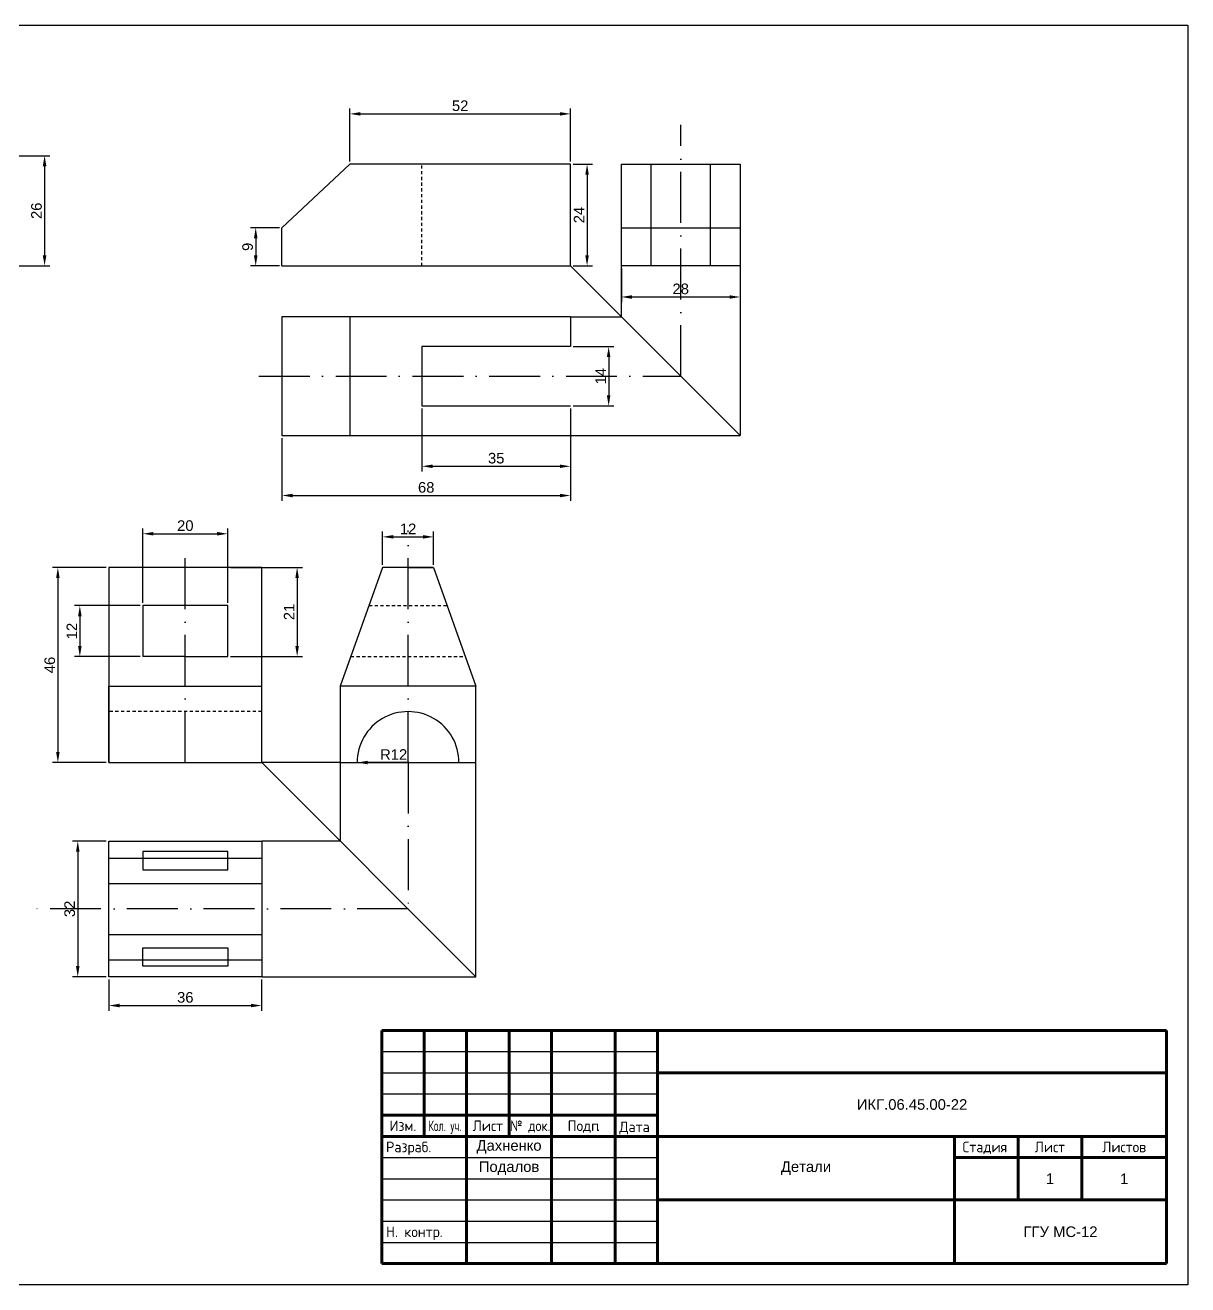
# Model space of a CAD drawing. Header units: millimetres. Extents: x 3163 to 3583, y 1799 to 2096.
# Drawn here: x 3308.5 to 3582.5, y 1799 to 2096 of the extents above; entities that cross this region are included whole.
import ezdxf
from ezdxf.enums import TextEntityAlignment as Align

# ---------------------------------------------------------------- set-up
doc = ezdxf.new("R2010")
doc.units = ezdxf.units.MM
doc.linetypes.add('ACAD_ISO10W100', pattern=[18, 12, -3, 0, -3])
doc.linetypes.add('JIS_02_0.7', pattern=[1.35, 0.75, -0.6])
doc.layers.add('контур', color=7, linetype='Continuous', lineweight=30)
for name, color, linetype in [('оси', 210, 'ACAD_ISO10W100'), ('проекционные', 50, 'Continuous'), ('размеры', 70, 'Continuous'), ('штриховые', 120, 'JIS_02_0.7')]:
    doc.layers.add(name, color=color, linetype=linetype)
doc.styles.add('GOST-2.304_Type-B', font='GOST Common.ttf')
doc.styles.get("Standard").update_dxf_attribs({"font": 'arial.ttf'})
doc.dimstyles.new('ISO-25', dxfattribs={"dimtxt": 2.5, "dimasz": 2.5, "dimexe": 1.25, "dimexo": 0.625, "dimtad": 1, "dimtxsty": 'Standard', "dimcen": 2.5, "dimadec": 0, "dimazin": 0, "dimtfac": 1, "dimtmove": 0, "dimatfit": 3, "dimfxl": 1, "dimarcsym": 0})

# ---------------------------------------------------------------- blocks, each defined once
blk = doc.blocks.new('ACAD_SPDS_TB_00')
at = {"linetype": 'Continuous', "lineweight": 60}
for p, q in [((-185, 55), (-185, 0)), ((-185, 55), (0, 55)), ((-175, 55), (-175, 30)), ((-165, 0), (-165, 55)), ((-155, 30), (-155, 55)), ((-145, 0), (-145, 55)), ((-130, 0), (-130, 55)), ((-120, 0), (-120, 55)), ((0, 55), (0, 0)), ((-120, 45), (0, 45)), ((-185, 35), (-120, 35)), ((-185, 30), (0, 30)), ((-50, 30), (-50, 0)), ((-35, 30), (-35, 15)), ((-20, 30), (-20, 15)), ((-50, 25), (0, 25)), ((-120, 15), (0, 15)), ((-185, 0), (0, 0))]:
    blk.add_line(p, q, dxfattribs=at)
at = {"linetype": 'Continuous', "lineweight": 25}
for p, q in [((-185, 50), (-120, 50)), ((-185, 45), (-120, 45)), ((-185, 40), (-120, 40)), ((-185, 25), (-120, 25)), ((-185, 20), (-120, 20)), ((-185, 15), (-120, 15)), ((-185, 10), (-120, 10)), ((-185, 5), (-120, 5))]:
    blk.add_line(p, q, dxfattribs=at)
at = {"style": 'GOST-2.304_Type-B'}
for s, p in [('Изм.', (-180, 31.25)), ('Лист', (-160, 31.25)), ('Подп', (-137.5, 31.25))]:
    blk.add_text(s, height=2.5, dxfattribs=at).set_placement(p, align=Align.CENTER)
at = {"style": 'GOST-2.304_Type-B', "width": 0.7}
blk.add_text('Кол. уч.', height=2.5, dxfattribs=at).set_placement((-174, 31.25))
at = {"style": 'GOST-2.304_Type-B', "width": 0.9}
blk.add_text('№ док.', height=2.5, dxfattribs=at).set_placement((-150, 31.25), align=Align.CENTER)
at = {"style": 'GOST-2.304_Type-B'}
for s, p in [('Дата', (-129, 31)), ('.', (-177.56, 31.25)), ('.', (-134.25, 31.25)), ('Разраб.', (-184, 26.25)), ('Стадия', (-48.12, 26.25)), ('Н. контр.', (-184, 6.25))]:
    blk.add_text(s, height=2.5, dxfattribs=at).set_placement(p)
blk.add_text('Лист', height=2.5, dxfattribs=at).set_placement((-27.5, 27.5), align=Align.MIDDLE_CENTER)
at = {"linetype": 'Continuous', "insert": (-10, 27.5), "char_height": 2.5, "width": 19, "attachment_point": 5, "style": 'GOST-2.304_Type-B'}
blk.add_mtext('Листов', dxfattribs=at)
at = {"style": 'GOST-2.304_Type-B', "flags": 8}
for tag, p in [('ИЗМ_4', (-180, 51)), ('КОЛ_УЧ4', (-170, 51)), ('ЛИСТ_ИЗМ4', (-160, 51)), ('N_ДОК_4', (-150, 51)), ('ИЗМ_3', (-180, 46)), ('КОЛ_УЧ3', (-170, 46)), ('ЛИСТ_ИЗМ3', (-160, 46)), ('N_ДОК_3', (-150, 46)), ('ИЗМ_2', (-180, 41)), ('КОЛ_УЧ2', (-170, 41)), ('ЛИСТ_ИЗМ2', (-160, 41)), ('N_ДОК_2', (-150, 41)), ('ИЗМ_1', (-180, 36)), ('КОЛ_УЧ1', (-170, 36)), ('ЛИСТ_ИЗМ1', (-160, 36)), ('N_ДОК_1', (-150, 36))]:
    blk.add_attdef(tag, text='', height=2.5, dxfattribs=at).set_placement(p, align=Align.CENTER)
at = {"style": 'GOST-2.304_Type-B', "width": 0.6, "flags": 8}
for tag, p in [('ИЗМ_4_ДАТА', (-125, 51)), ('ИЗМ_3_ДАТА', (-125, 46)), ('ИЗМ_2_ДАТА', (-125, 41)), ('ИЗМ_1_ДАТА', (-124.48, 36)), ('РАЗРАБ_ДАТА', (-125, 26)), ('ДОЛЖНОСТЬ_1_ДАТА', (-125, 21)), ('ДОЛЖНОСТЬ_2_ДАТА', (-125, 16)), ('ДОЛЖНОСТЬ_3_ДАТА', (-125, 11)), ('НКОНТР_ДАТА', (-125, 6)), ('ДОЛЖНОСТЬ_4_ДАТА', (-125, 1))]:
    blk.add_attdef(tag, text='', height=2.5, dxfattribs=at).set_placement(p, align=Align.CENTER)
at = {"lineweight": 30, "flags": 104}
for tag, height, p in [('ОБОЗНАЧЕНИЕ_ДОКУМЕНТА', 5, (-60, 50)), ('НАИМЕНОВАНИЕ_ОБЪЕКТА_СТРОИТЕЛЬСТВА', 3.5, (-60, 37.5)), ('НАИМЕНОВАНИЕ_ЗДАНИЯ_СООРУЖЕНИЯ', 3.5, (-85, 22.5)), ('НАИМЕНОВАНИЕ_ИЗОБРАЖЕНИЙ', 3.5, (-85, 7.5)), ('НАИМЕНОВАНИЕ_ПРЕДПРИЯТИЯ', 3.5, (-23.73, 7.5))]:
    blk.add_attdef(tag, text='', height=height, dxfattribs=at).set_placement(p, align=Align.MIDDLE_CENTER)
at = {"style": 'GOST-2.304_Type-B'}
for tag, p, flags in [('РАЗРАБ_ФИО', (-164.31, 26), 8), ('ДОЛЖНОСТЬ_1', (-184, 21), 8), ('ДОЛЖНОСТЬ_1_ФИО', (-164.31, 21), 8), ('ДОЛЖНОСТЬ_2', (-184, 16), 8), ('ДОЛЖНОСТЬ_2_ФИО', (-164.31, 16), 8), ('ДОЛЖНОСТЬ_3', (-184, 11), 8), ('ДОЛЖНОСТЬ_3_ФИО', (-164.31, 11), 8), ('НКОНТР_ФИО', (-164.31, 6), 8), ('ДОЛЖНОСТЬ_4', (-184, 1), 8), ('ДОЛЖНОСТЬ_4_ФИО', (-164.31, 1), 8), ('ИДЕНТИФИКАТОР_НАДПИСИ', (0, 0), 1)]:
    blk.add_attdef(tag, p, '', height=2.5, dxfattribs=dict(at, flags=flags))
at = {"style": 'GOST-2.304_Type-B', "flags": 8}
for tag, p in [('СТАДИЯ', (-42.77, 20)), ('ЛИСТ', (-27.77, 20)), ('ЛИСТОВ', (-10, 20))]:
    blk.add_attdef(tag, text='', height=2.5, dxfattribs=at).set_placement(p, align=Align.MIDDLE_CENTER)
blk = doc.blocks.new('*D9')
at = {"layer": 'Defpoints', "color": 0, "transparency": 16777216}
for p in [(3306.23, 2065.22), (3306.23, 2039.22), (3313.05, 2039.22)]:
    blk.add_point(p, dxfattribs=at)
at = {"layer": 'размеры', "color": 0, "lineweight": -2, "transparency": 16777216}
for p, q in [((3306.86, 2065.22), (3314.3, 2065.22)), ((3313.05, 2062.72), (3313.05, 2041.72)), ((3306.86, 2039.22), (3314.3, 2039.22))]:
    blk.add_line(p, q, dxfattribs=at)
at = {"layer": 'размеры', "color": 0, "transparency": 16777216}
for points in [[(3312.63, 2062.72), (3313.47, 2062.72), (3313.05, 2065.22)], [(3312.63, 2041.72), (3313.47, 2041.72), (3313.05, 2039.22)]]:
    blk.add_solid(points, dxfattribs=at)
at = {"layer": 'размеры', "color": 0, "transparency": 16777216, "insert": (3311.15, 2052.22), "char_height": 2.5, "attachment_point": 5, "rotation": 90}
blk.add_mtext('26', dxfattribs=at)
blk = doc.blocks.new('*D16')
at = {"layer": 'Defpoints', "color": 0, "transparency": 16777216}
for p in [(3369.01, 2048.22), (3362.82, 2039.22), (3369.01, 2039.22)]:
    blk.add_point(p, dxfattribs=at)
at = {"layer": 'размеры', "color": 0, "lineweight": -2, "transparency": 16777216}
for p, q in [((3368.39, 2048.22), (3361.57, 2048.22)), ((3362.82, 2045.72), (3362.82, 2041.72)), ((3368.39, 2039.22), (3361.57, 2039.22))]:
    blk.add_line(p, q, dxfattribs=at)
at = {"layer": 'размеры', "color": 0, "transparency": 16777216}
for points in [[(3362.4, 2045.72), (3363.24, 2045.72), (3362.82, 2048.22)], [(3362.4, 2041.72), (3363.24, 2041.72), (3362.82, 2039.22)]]:
    blk.add_solid(points, dxfattribs=at)
at = {"layer": 'размеры', "color": 0, "transparency": 16777216, "insert": (3360.92, 2043.72), "char_height": 2.5, "attachment_point": 5, "rotation": 90}
blk.add_mtext('9', dxfattribs=at)
blk = doc.blocks.new('*D17')
at = {"layer": 'Defpoints', "color": 0, "transparency": 16777216}
for p in [(3437.01, 2075.08), (3385.01, 2063.22), (3437.01, 2063.22)]:
    blk.add_point(p, dxfattribs=at)
at = {"layer": 'размеры', "color": 0, "lineweight": -2, "transparency": 16777216}
for p, q in [((3385.01, 2063.85), (3385.01, 2076.33)), ((3437.01, 2063.85), (3437.01, 2076.33)), ((3387.51, 2075.08), (3434.51, 2075.08))]:
    blk.add_line(p, q, dxfattribs=at)
at = {"layer": 'размеры', "color": 0, "transparency": 16777216}
for points in [[(3387.51, 2075.49), (3387.51, 2074.66), (3385.01, 2075.08)], [(3434.51, 2075.49), (3434.51, 2074.66), (3437.01, 2075.08)]]:
    blk.add_solid(points, dxfattribs=at)
at = {"layer": 'размеры', "color": 0, "transparency": 16777216, "insert": (3411.01, 2076.98), "char_height": 2.5, "attachment_point": 5}
blk.add_mtext('52', dxfattribs=at)
blk = doc.blocks.new('*D18')
at = {"layer": 'Defpoints', "color": 0, "transparency": 16777216}
for p in [(3437.01, 2063.22), (3437.01, 2039.22), (3440.93, 2039.22)]:
    blk.add_point(p, dxfattribs=at)
at = {"layer": 'размеры', "color": 0, "lineweight": -2, "transparency": 16777216}
for p, q in [((3437.64, 2063.22), (3442.18, 2063.22)), ((3440.93, 2060.72), (3440.93, 2041.72)), ((3437.64, 2039.22), (3442.18, 2039.22))]:
    blk.add_line(p, q, dxfattribs=at)
at = {"layer": 'размеры', "color": 0, "transparency": 16777216}
for points in [[(3440.51, 2060.72), (3441.35, 2060.72), (3440.93, 2063.22)], [(3440.51, 2041.72), (3441.35, 2041.72), (3440.93, 2039.22)]]:
    blk.add_solid(points, dxfattribs=at)
at = {"layer": 'размеры', "color": 0, "transparency": 16777216, "insert": (3439.05, 2051.22), "char_height": 2.5, "attachment_point": 5, "rotation": 90}
blk.add_mtext('24', dxfattribs=at)
blk = doc.blocks.new('*D19')
at = {"layer": 'Defpoints', "color": 0, "transparency": 16777216}
for p in [(3449.01, 2039.22), (3477.01, 2039.22), (3477.01, 2031.9)]:
    blk.add_point(p, dxfattribs=at)
at = {"layer": 'размеры', "color": 0, "lineweight": -2, "transparency": 16777216}
for p, q in [((3449.01, 2038.6), (3449.01, 2030.65)), ((3477.01, 2038.6), (3477.01, 2030.65)), ((3451.51, 2031.9), (3474.51, 2031.9))]:
    blk.add_line(p, q, dxfattribs=at)
at = {"layer": 'размеры', "color": 0, "transparency": 16777216}
for points in [[(3451.51, 2032.31), (3451.51, 2031.48), (3449.01, 2031.9)], [(3474.51, 2032.31), (3474.51, 2031.48), (3477.01, 2031.9)]]:
    blk.add_solid(points, dxfattribs=at)
at = {"layer": 'размеры', "color": 0, "transparency": 16777216, "insert": (3463.01, 2033.8), "char_height": 2.5, "attachment_point": 5}
blk.add_mtext('28', dxfattribs=at)
blk = doc.blocks.new('*D20')
at = {"layer": 'Defpoints', "color": 0, "transparency": 16777216}
for p in [(3402.01, 2006.22), (3437.01, 2006.22), (3437.01, 1991.98)]:
    blk.add_point(p, dxfattribs=at)
at = {"layer": 'размеры', "color": 0, "lineweight": -2, "transparency": 16777216}
for p, q in [((3402.01, 2005.6), (3402.01, 1990.73)), ((3437.01, 2005.6), (3437.01, 1990.73)), ((3404.51, 1991.98), (3434.51, 1991.98))]:
    blk.add_line(p, q, dxfattribs=at)
at = {"layer": 'размеры', "color": 0, "transparency": 16777216}
for points in [[(3404.51, 1992.4), (3404.51, 1991.57), (3402.01, 1991.98)], [(3434.51, 1992.4), (3434.51, 1991.57), (3437.01, 1991.98)]]:
    blk.add_solid(points, dxfattribs=at)
at = {"layer": 'размеры', "color": 0, "transparency": 16777216, "insert": (3419.51, 1993.88), "char_height": 2.5, "attachment_point": 5}
blk.add_mtext('35', dxfattribs=at)
blk = doc.blocks.new('*D21')
at = {"layer": 'Defpoints', "color": 0, "transparency": 16777216}
for p in [(3369.01, 1999.22), (3437.01, 1999.22), (3437.01, 1985.09)]:
    blk.add_point(p, dxfattribs=at)
at = {"layer": 'размеры', "color": 0, "lineweight": -2, "transparency": 16777216}
for p, q in [((3369.01, 1998.6), (3369.01, 1983.84)), ((3437.01, 1998.6), (3437.01, 1983.84)), ((3371.51, 1985.09), (3434.51, 1985.09))]:
    blk.add_line(p, q, dxfattribs=at)
at = {"layer": 'размеры', "color": 0, "transparency": 16777216}
for points in [[(3371.51, 1985.5), (3371.51, 1984.67), (3369.01, 1985.09)], [(3434.51, 1985.5), (3434.51, 1984.67), (3437.01, 1985.09)]]:
    blk.add_solid(points, dxfattribs=at)
at = {"layer": 'размеры', "color": 0, "transparency": 16777216, "insert": (3403.01, 1986.99), "char_height": 2.5, "attachment_point": 5}
blk.add_mtext('68', dxfattribs=at)
blk = doc.blocks.new('*D22')
at = {"layer": 'Defpoints', "color": 0, "transparency": 16777216}
for p in [(3437.01, 2020.22), (3437.01, 2006.22), (3446.02, 2006.22)]:
    blk.add_point(p, dxfattribs=at)
at = {"layer": 'размеры', "color": 0, "lineweight": -2, "transparency": 16777216}
for p, q in [((3437.64, 2020.22), (3447.27, 2020.22)), ((3446.02, 2017.72), (3446.02, 2008.72)), ((3437.64, 2006.22), (3447.27, 2006.22))]:
    blk.add_line(p, q, dxfattribs=at)
at = {"layer": 'размеры', "color": 0, "transparency": 16777216}
for points in [[(3445.6, 2017.72), (3446.43, 2017.72), (3446.02, 2020.22)], [(3445.6, 2008.72), (3446.43, 2008.72), (3446.02, 2006.22)]]:
    blk.add_solid(points, dxfattribs=at)
at = {"layer": 'размеры', "color": 0, "transparency": 16777216, "insert": (3444.14, 2013.22), "char_height": 2.5, "attachment_point": 5, "rotation": 90}
blk.add_mtext('14', dxfattribs=at)
blk = doc.blocks.new('*D32')
at = {"layer": 'Defpoints', "color": 0, "transparency": 16777216}
for p in [(3356.22, 1976.07), (3336.22, 1959.13), (3356.22, 1959.13)]:
    blk.add_point(p, dxfattribs=at)
at = {"layer": 'размеры', "color": 0, "lineweight": -2, "transparency": 16777216}
for p, q in [((3336.22, 1959.76), (3336.22, 1977.32)), ((3338.72, 1976.07), (3353.72, 1976.07)), ((3356.22, 1959.76), (3356.22, 1977.32))]:
    blk.add_line(p, q, dxfattribs=at)
at = {"layer": 'размеры', "color": 0, "transparency": 16777216}
for points in [[(3338.72, 1976.49), (3338.72, 1975.66), (3336.22, 1976.07)], [(3353.72, 1976.49), (3353.72, 1975.66), (3356.22, 1976.07)]]:
    blk.add_solid(points, dxfattribs=at)
at = {"layer": 'размеры', "color": 0, "transparency": 16777216, "insert": (3346.22, 1977.98), "char_height": 2.5, "attachment_point": 5}
blk.add_mtext('20', dxfattribs=at)
blk = doc.blocks.new('*D33')
at = {"layer": 'Defpoints', "color": 0, "transparency": 16777216}
for p in [(3336.22, 1959.13), (3321.36, 1947.13), (3336.22, 1947.13)]:
    blk.add_point(p, dxfattribs=at)
at = {"layer": 'размеры', "color": 0, "lineweight": -2, "transparency": 16777216}
for p, q in [((3335.6, 1959.13), (3320.11, 1959.13)), ((3321.36, 1956.63), (3321.36, 1949.63)), ((3335.6, 1947.13), (3320.11, 1947.13))]:
    blk.add_line(p, q, dxfattribs=at)
at = {"layer": 'размеры', "color": 0, "transparency": 16777216}
for points in [[(3320.94, 1956.63), (3321.78, 1956.63), (3321.36, 1959.13)], [(3320.94, 1949.63), (3321.78, 1949.63), (3321.36, 1947.13)]]:
    blk.add_solid(points, dxfattribs=at)
at = {"layer": 'размеры', "color": 0, "transparency": 16777216, "insert": (3319.48, 1953.13), "char_height": 2.5, "attachment_point": 5, "rotation": 90}
blk.add_mtext('12', dxfattribs=at)
blk = doc.blocks.new('*D34')
at = {"layer": 'Defpoints', "color": 0, "transparency": 16777216}
for p in [(3356.22, 1968.13), (3356.22, 1947.13), (3372.58, 1947.13)]:
    blk.add_point(p, dxfattribs=at)
at = {"layer": 'размеры', "color": 0, "lineweight": -2, "transparency": 16777216}
for p, q in [((3356.85, 1968.13), (3373.83, 1968.13)), ((3372.58, 1965.63), (3372.58, 1949.63)), ((3356.85, 1947.13), (3373.83, 1947.13))]:
    blk.add_line(p, q, dxfattribs=at)
at = {"layer": 'размеры', "color": 0, "transparency": 16777216}
for points in [[(3372.16, 1965.63), (3373, 1965.63), (3372.58, 1968.13)], [(3372.16, 1949.63), (3373, 1949.63), (3372.58, 1947.13)]]:
    blk.add_solid(points, dxfattribs=at)
at = {"layer": 'размеры', "color": 0, "transparency": 16777216, "insert": (3370.7, 1957.63), "char_height": 2.5, "attachment_point": 5, "rotation": 90}
blk.add_mtext('21', dxfattribs=at)
blk = doc.blocks.new('*D35')
at = {"layer": 'Defpoints', "color": 0, "transparency": 16777216}
for p in [(3404.73, 1975.34), (3392.73, 1968.13), (3404.73, 1968.13)]:
    blk.add_point(p, dxfattribs=at)
at = {"layer": 'размеры', "color": 0, "lineweight": -2, "transparency": 16777216}
for p, q in [((3392.73, 1968.76), (3392.73, 1976.59)), ((3395.23, 1975.34), (3402.23, 1975.34)), ((3404.73, 1968.76), (3404.73, 1976.59))]:
    blk.add_line(p, q, dxfattribs=at)
at = {"layer": 'размеры', "color": 0, "transparency": 16777216}
for points in [[(3395.23, 1975.76), (3395.23, 1974.93), (3392.73, 1975.34)], [(3402.23, 1975.76), (3402.23, 1974.93), (3404.73, 1975.34)]]:
    blk.add_solid(points, dxfattribs=at)
at = {"layer": 'размеры', "color": 0, "transparency": 16777216, "insert": (3398.73, 1977.22), "char_height": 2.5, "attachment_point": 5}
blk.add_mtext('12', dxfattribs=at)
blk = doc.blocks.new('*D36')
at = {"layer": 'Defpoints', "color": 0, "transparency": 16777216}
for p in [(3328.22, 1968.13), (3316.18, 1922.13), (3328.22, 1922.13)]:
    blk.add_point(p, dxfattribs=at)
at = {"layer": 'размеры', "color": 0, "lineweight": -2, "transparency": 16777216}
for p, q in [((3327.6, 1968.13), (3314.93, 1968.13)), ((3316.18, 1965.63), (3316.18, 1924.63)), ((3327.6, 1922.13), (3314.93, 1922.13))]:
    blk.add_line(p, q, dxfattribs=at)
at = {"layer": 'размеры', "color": 0, "transparency": 16777216}
for points in [[(3315.76, 1965.63), (3316.6, 1965.63), (3316.18, 1968.13)], [(3315.76, 1924.63), (3316.6, 1924.63), (3316.18, 1922.13)]]:
    blk.add_solid(points, dxfattribs=at)
at = {"layer": 'размеры', "color": 0, "transparency": 16777216, "insert": (3314.28, 1945.13), "char_height": 2.5, "attachment_point": 5, "rotation": 90}
blk.add_mtext('46', dxfattribs=at)
blk = doc.blocks.new('*D38')
at = {"layer": 'Defpoints', "color": 0, "transparency": 16777216}
for p in [(3386.73, 1922.13), (3398.73, 1922.14)]:
    blk.add_point(p, dxfattribs=at)
at = {"layer": 'размеры', "color": 0, "lineweight": -2, "transparency": 16777216}
blk.add_line((3398.93, 1922.14), (3389.23, 1922.13), dxfattribs=at)
at = {"layer": 'размеры', "color": 0, "transparency": 16777216}
blk.add_solid([(3389.23, 1922.55), (3389.23, 1921.72), (3386.73, 1922.13)], dxfattribs=at)
at = {"layer": 'размеры', "color": 0, "transparency": 16777216, "insert": (3395.33, 1924.02), "char_height": 2.5, "attachment_point": 5, "rotation": 0.0607}
blk.add_mtext('R12', dxfattribs=at)
blk = doc.blocks.new('*D40')
at = {"layer": 'Defpoints', "color": 0, "transparency": 16777216}
for p in [(3328.22, 1871.62), (3364.22, 1871.62), (3364.22, 1864.83)]:
    blk.add_point(p, dxfattribs=at)
at = {"layer": 'размеры', "color": 0, "lineweight": -2, "transparency": 16777216}
for p, q in [((3328.22, 1871), (3328.22, 1863.58)), ((3364.22, 1871), (3364.22, 1863.58)), ((3330.72, 1864.83), (3361.72, 1864.83))]:
    blk.add_line(p, q, dxfattribs=at)
at = {"layer": 'размеры', "color": 0, "transparency": 16777216}
for points in [[(3330.72, 1865.25), (3330.72, 1864.42), (3328.22, 1864.83)], [(3361.72, 1865.25), (3361.72, 1864.42), (3364.22, 1864.83)]]:
    blk.add_solid(points, dxfattribs=at)
at = {"layer": 'размеры', "color": 0, "transparency": 16777216, "insert": (3346.22, 1866.74), "char_height": 2.5, "attachment_point": 5}
blk.add_mtext('36', dxfattribs=at)
blk = doc.blocks.new('*D41')
at = {"layer": 'Defpoints', "color": 0, "transparency": 16777216}
for p in [(3328.22, 1903.62), (3320.87, 1871.62), (3328.22, 1871.62)]:
    blk.add_point(p, dxfattribs=at)
at = {"layer": 'размеры', "color": 0, "lineweight": -2, "transparency": 16777216}
for p, q in [((3327.6, 1903.62), (3319.62, 1903.62)), ((3320.87, 1901.12), (3320.87, 1874.12)), ((3327.6, 1871.62), (3319.62, 1871.62))]:
    blk.add_line(p, q, dxfattribs=at)
at = {"layer": 'размеры', "color": 0, "transparency": 16777216}
for points in [[(3320.45, 1901.12), (3321.29, 1901.12), (3320.87, 1903.62)], [(3320.45, 1874.12), (3321.29, 1874.12), (3320.87, 1871.62)]]:
    blk.add_solid(points, dxfattribs=at)
at = {"layer": 'размеры', "color": 0, "transparency": 16777216, "insert": (3318.97, 1887.62), "char_height": 2.5, "attachment_point": 5, "rotation": 90}
blk.add_mtext('32', dxfattribs=at)

msp = doc.modelspace()

# ---------------------------------------------------------------- linework, layer by layer
for p, q in [((3449.01, 2027.223), (3449.01, 2039.223)), ((3449.01, 2039.223), (3449.01, 2039.223)), ((3477.01, 1999.223), (3477.01, 1999.223)), ((3382.734, 1922.131), (3398.734, 1922.131))]:
    msp.add_line(p, q)
msp.add_lwpolyline([(3162.536, 1798.985), (3162.536, 2095.985), (3582.536, 2095.985), (3582.536, 1798.985), (3162.536, 1798.985)])
at = {"layer": 'контур'}
for p, q in [((3369.01, 2048.223), (3385.01, 2063.223)), ((3437.01, 2063.223), (3385.01, 2063.223)), ((3437.01, 2039.223), (3437.01, 2063.223)), ((3449.01, 2039.223), (3449.01, 2063.223)), ((3449.01, 2063.223), (3477.01, 2063.223)), ((3456.01, 2039.223), (3456.01, 2063.223)), ((3470.01, 2039.223), (3470.01, 2063.223)), ((3477.01, 2063.223), (3477.01, 2039.223)), ((3369.01, 2039.223), (3369.01, 2048.223)), ((3449.01, 2048.223), (3477.01, 2048.223)), ((3369.01, 2039.223), (3437.01, 2039.223)), ((3477.01, 2039.223), (3449.01, 2039.223)), ((3437.01, 2027.223), (3369.01, 2027.223)), ((3369.01, 2027.223), (3369.01, 1999.223)), ((3385.01, 2027.223), (3385.01, 1999.223)), ((3437.01, 2027.223), (3437.01, 2020.223)), ((3437.01, 2020.223), (3402.01, 2020.223)), ((3402.01, 2020.223), (3402.01, 2006.223)), ((3402.01, 2020.223), (3402.01, 2013.223)), ((3402.01, 2006.223), (3437.01, 2006.223)), ((3369.01, 1999.223), (3437.01, 1999.223)), ((3364.223, 1968.131), (3328.223, 1968.131)), ((3328.223, 1968.131), (3328.223, 1922.131)), ((3328.223, 1968.131), (3328.223, 1947.131)), ((3364.223, 1922.131), (3364.223, 1968.131)), ((3392.734, 1968.131), (3382.734, 1940.131)), ((3404.734, 1968.131), (3392.734, 1968.131)), ((3398.734, 1968.131), (3404.734, 1968.131)), ((3404.734, 1968.131), (3414.734, 1940.131)), ((3356.223, 1959.131), (3336.223, 1959.131)), ((3336.223, 1959.131), (3336.223, 1947.131)), ((3356.223, 1947.131), (3356.223, 1959.131)), ((3346.223, 1947.131), (3336.223, 1947.131)), ((3346.223, 1947.131), (3356.223, 1947.131)), ((3328.223, 1922.131), (3328.223, 1940.131)), ((3328.223, 1940.131), (3364.223, 1940.131)), ((3414.734, 1940.131), (3382.734, 1940.131)), ((3382.734, 1940.131), (3382.734, 1922.131)), ((3414.734, 1922.131), (3414.734, 1940.131)), ((3328.223, 1922.131), (3328.223, 1931.131)), ((3328.223, 1922.131), (3364.223, 1922.131)), ((3328.223, 1922.131), (3346.223, 1922.131)), ((3382.734, 1922.131), (3414.734, 1922.131)), ((3328.223, 1903.62), (3364.223, 1903.62)), ((3328.223, 1871.62), (3328.223, 1903.62)), ((3336.223, 1901.12), (3336.223, 1896.835)), ((3356.223, 1901.12), (3336.223, 1901.12)), ((3356.223, 1896.835), (3356.223, 1901.12)), ((3364.223, 1903.62), (3364.223, 1871.62)), ((3328.223, 1899.62), (3364.223, 1899.62)), ((3336.223, 1896.835), (3356.223, 1896.835)), ((3328.223, 1893.62), (3364.223, 1893.62)), ((3345.59, 1893.62), (3364.223, 1893.62)), ((3328.223, 1881.62), (3364.223, 1881.62)), ((3336.223, 1878.406), (3356.223, 1878.406)), ((3336.223, 1874.12), (3336.223, 1878.406)), ((3356.223, 1878.406), (3356.223, 1874.12)), ((3328.223, 1875.62), (3364.223, 1875.62)), ((3356.223, 1874.12), (3336.223, 1874.12)), ((3364.223, 1871.62), (3328.223, 1871.62))]:
    msp.add_line(p, q, dxfattribs=at)
msp.add_arc((3398.734, 1922.143), 12, 359.93934, 180.06066, dxfattribs=at)
at = {"layer": 'оси'}
for p, q in [((3463.01, 2013.223), (3463.01, 2072.469)), ((3363.571, 2013.223), (3463.01, 2013.223)), ((3398.734, 1922.131), (3398.734, 1976.808)), ((3346.223, 1922.131), (3346.223, 1972.038)), ((3398.734, 1922.131), (3398.734, 1887.62)), ((3398.734, 1887.62), (3310.727, 1887.62))]:
    msp.add_line(p, q, dxfattribs=at)
at = {"layer": 'проекционные'}
for p, q in [((3437.01, 2039.223), (3477.01, 1999.223)), ((3477.01, 2039.223), (3477.01, 1999.223)), ((3437.01, 2027.223), (3449.01, 2027.223)), ((3437.01, 1999.223), (3477.01, 1999.223)), ((3364.223, 1922.131), (3414.734, 1871.62)), ((3382.734, 1922.131), (3364.223, 1922.131)), ((3382.734, 1922.131), (3382.734, 1903.62)), ((3414.734, 1871.62), (3414.734, 1922.131)), ((3382.734, 1903.62), (3364.223, 1903.62)), ((3364.223, 1871.62), (3414.734, 1871.62))]:
    msp.add_line(p, q, dxfattribs=at)
at = {"layer": 'штриховые'}
for p, q in [((3402.01, 2039.223), (3402.01, 2063.223)), ((3389.52, 1959.131), (3407.948, 1959.131)), ((3385.234, 1947.131), (3412.234, 1947.131)), ((3364.223, 1934.143), (3328.223, 1934.143))]:
    msp.add_line(p, q, dxfattribs=at)

# ---------------------------------------------------------------- block references
msp.add_blockref('ACAD_SPDS_TB_00', (3577.536, 1803.985))

# ---------------------------------------------------------------- texts
at = {"char_height": 2.5, "attachment_point": 5}
for s, width, insert in [('ИКГ.06.45.00-22', 120, (3517.536, 1841.485)), ('Дахненко', 20, (3422.536, 1831.485)), ('Подалов', 20, (3422.536, 1826.485)), ('Детали', 70, (3492.536, 1826.485)), ('1', 15, (3550.036, 1823.985)), ('1', 20, (3567.536, 1823.985)), ('ГГУ МС-12', 50, (3552.536, 1811.485))]:
    msp.add_mtext_dynamic_manual_height_columns(s, width=width, gutter_width=12.5, heights=[0], dxfattribs=dict(at, insert=insert))

# ---------------------------------------------------------------- dimensions: what is measured, and where the dimension line sits
at = {"layer": 'размеры'}
for base, p1, p2, picture, middle in [((3437.01, 2075.077), (3385.01, 2063.223), (3437.01, 2063.223), '*D17', (3411.01, 2076.978)), ((3477.01, 2031.896), (3449.01, 2039.223), (3477.01, 2039.223), '*D19', (3463.01, 2033.798)), ((3437.01, 1991.982), (3402.01, 2006.223), (3437.01, 2006.223), '*D20', (3419.51, 1993.884)), ((3437.01, 1985.087), (3369.01, 1999.223), (3437.01, 1999.223), '*D21', (3403.01, 1986.989)), ((3356.223, 1976.074), (3336.223, 1959.131), (3356.223, 1959.131), '*D32', (3346.223, 1977.975)), ((3404.734, 1975.343), (3392.734, 1968.131), (3404.734, 1968.131), '*D35', (3398.734, 1977.223)), ((3364.223, 1864.835), (3328.223, 1871.62), (3364.223, 1871.62), '*D40', (3346.223, 1866.737))]:
    dim = msp.add_linear_dim(base=base, p1=p1, p2=p2, dimstyle='ISO-25', dxfattribs=at)
    dim.commit()
    dim.dimension.update_dxf_attribs({"geometry": picture, "text_midpoint": middle})
for base, p1, p2, picture, middle in [((3313.05, 2039.223), (3306.233, 2065.223), (3306.233, 2039.223), '*D9', (3311.148, 2052.223)), ((3440.929, 2039.223), (3437.01, 2063.223), (3437.01, 2039.223), '*D18', (3439.049, 2051.223)), ((3362.821, 2039.223), (3369.01, 2048.223), (3369.01, 2039.223), '*D16', (3360.92, 2043.723)), ((3446.015, 2006.223), (3437.01, 2020.223), (3437.01, 2006.223), '*D22', (3444.135, 2013.223)), ((3316.181, 1922.131), (3328.223, 1968.131), (3328.223, 1922.131), '*D36', (3314.28, 1945.131)), ((3372.579, 1947.131), (3356.223, 1968.131), (3356.223, 1947.131), '*D34', (3370.699, 1957.631)), ((3321.361, 1947.131), (3336.223, 1959.131), (3336.223, 1947.131), '*D33', (3319.481, 1953.131)), ((3320.871, 1871.62), (3328.223, 1903.62), (3328.223, 1871.62), '*D41', (3318.969, 1887.62))]:
    dim = msp.add_linear_dim(base=base, p1=p1, p2=p2, angle=90, dimstyle='ISO-25', dxfattribs=at)
    dim.commit()
    dim.dimension.update_dxf_attribs({"geometry": picture, "text_midpoint": middle})
dim = msp.add_radius_dim(center=(3398.734, 1922.143), mpoint=(3386.734, 1922.131), dimstyle='ISO-25', dxfattribs=at)
dim.commit()
dim.dimension.update_dxf_attribs({"geometry": '*D38', "text_midpoint": (3395.333, 1922.14), "dimtype": 164})

doc.saveas('drawing.dxf')
